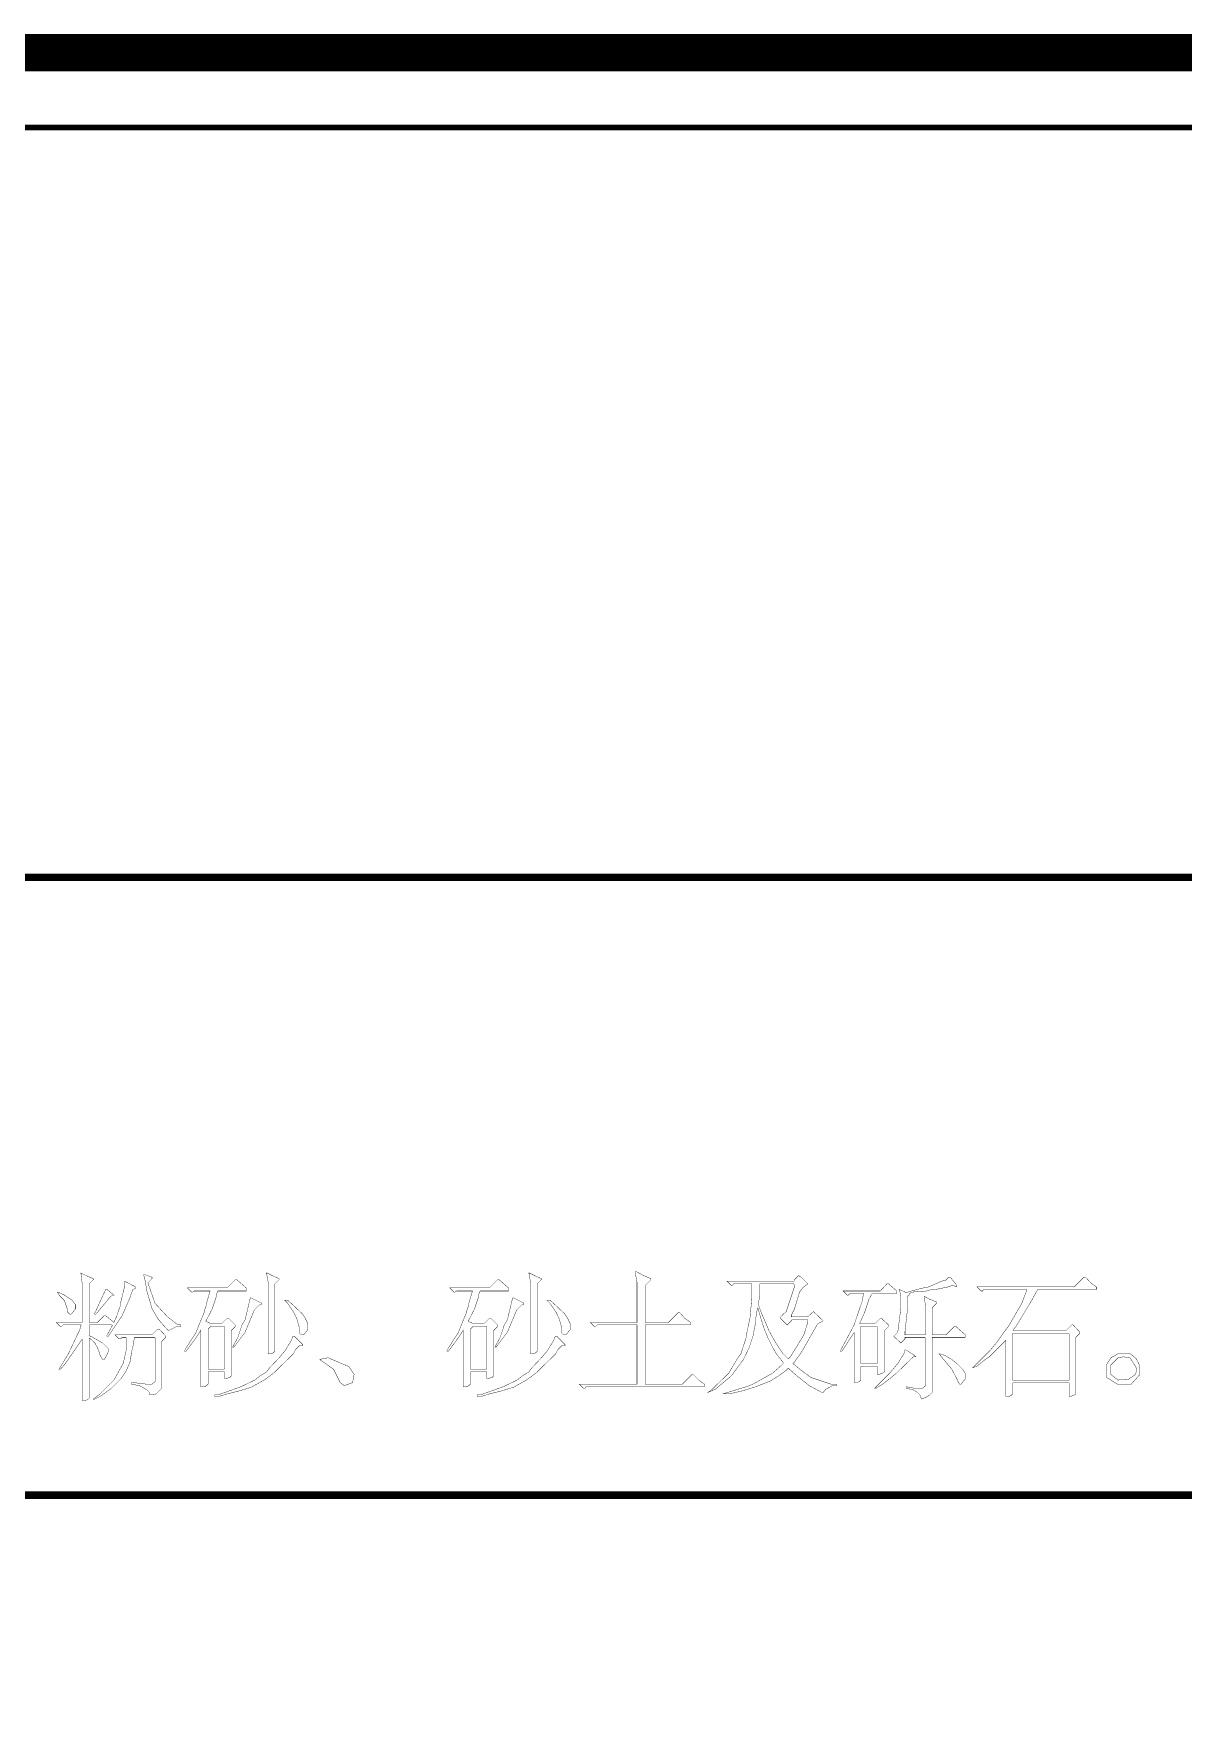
# Model space of a CAD drawing. Extents: x 94 to 452, y -72 to 1042.
# Drawn here: x 235.05 to 265.71, y 972.29 to 1017.51 of the extents above; entities that cross this region are included whole.
import ezdxf

# ---------------------------------------------------------------- set-up
doc = ezdxf.new("R2010")
doc.units = 0
doc.header["$MEASUREMENT"] = 0
doc.layers.add('TREE_LAYER', color=7, linetype='Continuous')

msp = doc.modelspace()

# ---------------------------------------------------------------- linework, layer by layer
at = {"layer": 'TREE_LAYER'}
for points, const_width, elevation in [([(94.22612, 93.001716), (94.22612, 848.485862), (94.22612, 908.832322), (94.22612, 995.005583), (94.22612, 1005.005583), (94.22612, 1017.005583), (126.22612, 1017.005583), (146.22612, 1017.005583), (186.22612, 1017.005583), (191.22612, 1017.005583), (206.22612, 1017.005583), (211.22612, 1017.005583), (221.22612, 1017.005583), (399.22612, 1017.005583), (409.22612, 1017.005583), (451.22612, 1017.005583), (451.22612, 995.005583), (451.22612, 11.113007)], 1, 2891.008799), ([(399.22612, 1015.005583), (221.22612, 1015.005583), (221.22612, 1015.005583), (211.22612, 1015.005583), (211.22612, 1015.005583), (206.22612, 1015.005583), (206.22612, 1015.005583), (191.22612, 1015.005583), (191.22612, 1015.005583), (186.22612, 1015.005583), (186.22612, 1015.005583), (146.22612, 1015.005583), (146.22612, 1015.005583), (126.22612, 1015.005583), (126.22612, 1015.005583), (96.22612, 1015.005583), (96.22612, 1015.005583), (96.22612, 1005.005583), (96.22612, 1005.005583), (96.22612, 995.005583), (96.22612, 995.005583), (96.22612, 908.832322), (96.22612, 908.832322), (96.22612, 848.485862)], 0.15, 2875.008799), ([(221.22612, 995.005583), (399.22612, 995.005583)], 0.2, 178), ([(236.302276, 984.451648), (236.302276, 984.451648), (236.302276, 984.424197), (236.329727, 984.204589), (236.329727, 983.134), (236.329727, 983.134), (235.643452, 983.134), (235.753256, 983.024197), (235.780707, 983.024197), (235.821884, 983.065373), (236.302276, 983.065373), (236.302276, 983.051648), (236.261099, 982.914393), (236.192472, 982.777138), (235.959139, 982.28302), (235.71208, 981.884981), (235.753256, 981.884981), (235.86306, 982.00851), (236.027766, 982.241844), (236.329727, 982.681059), (236.329727, 982.681059), (236.329727, 981.047726), (236.41208, 981.047726), (236.480707, 981.075177), (236.521884, 981.116353), (236.521884, 982.722236), (236.521884, 982.722236), (236.672864, 982.584981), (236.768943, 982.406549), (236.810119, 982.255569), (236.878747, 982.145765), (236.919923, 982.145765), (236.933648, 982.159491), (236.98855, 982.255569), (237.029727, 982.351648), (237.029727, 982.434), (236.878747, 982.584981), (236.590511, 982.749687), (236.56306, 982.763412), (236.521884, 982.777138), (236.521884, 983.051648), (236.521884, 983.065373), (237.125805, 983.065373), (237.139531, 983.051648), (236.98855, 982.777138), (236.98855, 982.763412), (237.029727, 982.763412), (237.400315, 983.312432), (237.619923, 983.820275), (237.619923, 983.834), (237.68855, 984.012432), (237.757178, 984.039883), (237.757178, 984.081059), (237.468943, 984.23204), (237.468943, 984.10851), (237.359139, 983.655569), (237.359139, 983.600667), (237.249335, 983.284981), (237.180707, 983.134), (236.961099, 983.312432), (236.919923, 983.312432), (236.741492, 983.134), (236.521884, 983.134), (236.521884, 983.134), (236.521884, 984.163412), (236.631688, 984.273216), (236.631688, 984.300667), (236.439531, 984.38302), (236.302276, 984.451648), (236.302276, 984.451648)], 0.01, 107), ([(241.270903, 984.451648), (241.257178, 984.451648), (241.257178, 984.424197), (241.298354, 984.204589), (241.298354, 982.296746), (241.366982, 982.296746), (241.435609, 982.324197), (241.476786, 982.365373), (241.476786, 984.163412), (241.58659, 984.273216), (241.58659, 984.300667), (241.408158, 984.38302), (241.270903, 984.451648), (241.270903, 984.451648)], 0.01, 107), ([(248.270903, 984.451648), (248.257178, 984.451648), (248.257178, 984.424197), (248.298354, 984.204589), (248.298354, 982.296746), (248.366982, 982.296746), (248.435609, 982.324197), (248.476786, 982.365373), (248.476786, 984.163412), (248.58659, 984.273216), (248.58659, 984.300667), (248.408158, 984.38302), (248.270903, 984.451648), (248.270903, 984.451648)], 0.01, 107), ([(251.11208, 984.492824), (251.098354, 984.492824), (251.098354, 984.424197), (251.139531, 984.204589), (251.139531, 983.134), (251.139531, 983.134), (249.890511, 983.134), (250.000315, 983.024197), (250.041492, 983.024197), (250.082668, 983.065373), (251.139531, 983.065373), (251.139531, 983.051648), (251.139531, 981.486942), (251.139531, 981.486942), (249.602276, 981.486942), (249.71208, 981.377138), (249.753256, 981.377138), (249.780707, 981.418314), (252.93757, 981.418314), (252.93757, 981.486942), (252.78659, 981.596746), (252.635609, 981.747726), (252.608158, 981.747726), (252.347374, 981.486942), (251.359139, 981.486942), (251.359139, 981.486942), (251.359139, 983.051648), (251.359139, 983.065373), (252.566982, 983.065373), (252.566982, 983.134), (252.416001, 983.243804), (252.278747, 983.394785), (252.23757, 983.394785), (251.976786, 983.134), (251.359139, 983.134), (251.359139, 983.134), (251.359139, 984.122236), (251.510119, 984.273216), (251.510119, 984.300667), (251.317962, 984.38302), (251.11208, 984.492824), (251.11208, 984.492824)], 0.01, 107), ([(237.002276, 984.012432), (236.961099, 984.012432), (236.659139, 983.353608), (236.700315, 983.353608), (237.098354, 983.834), (237.180707, 983.861451), (237.002276, 984.012432), (237.002276, 984.012432)], 0.01, 107), ([(237.990511, 984.410471), (237.976786, 984.410471), (237.976786, 984.396746), (238.017962, 984.23204), (238.059139, 983.971255), (238.100315, 983.834), (238.196394, 983.504589), (238.347374, 983.243804), (238.457178, 983.106549), (238.635609, 982.914393), (238.855217, 983.024197), (238.965021, 983.024197), (238.965021, 983.065373), (238.855217, 983.092824), (238.608158, 983.284981), (238.278747, 983.641844), (238.08659, 984.190863), (238.196394, 984.300667), (238.196394, 984.341844), (237.990511, 984.410471), (237.990511, 984.410471)], 0.01, 107), ([(240.461099, 984.273216), (240.419923, 984.273216), (240.200315, 984.053608), (239.143452, 984.053608), (239.253256, 983.943804), (239.280707, 983.943804), (239.321884, 983.971255), (239.747374, 983.971255), (239.747374, 983.971255), (239.651296, 983.641844), (239.651296, 983.600667), (239.610119, 983.490863), (239.582668, 983.381059), (239.472864, 983.120275), (239.36306, 982.845765), (239.102276, 982.447726), (239.061099, 982.365373), (239.061099, 982.365373), (239.102276, 982.365373), (239.116001, 982.379099), (239.390511, 982.749687), (239.500315, 982.928118), (239.500315, 982.928118), (239.500315, 981.418314), (239.596394, 981.418314), (239.651296, 981.445765), (239.692472, 981.486942), (239.692472, 981.816353), (239.692472, 981.816353), (240.117962, 981.816353), (240.131688, 981.816353), (240.131688, 981.637922), (240.172864, 981.637922), (240.268943, 981.665373), (240.310119, 981.706549), (240.310119, 982.914393), (240.419923, 983.024197), (240.419923, 983.065373), (240.241492, 983.243804), (240.200315, 983.243804), (240.049335, 983.092824), (239.78855, 983.092824), (239.63757, 983.161451), (239.63757, 983.175177), (239.802276, 983.490863), (239.91208, 983.820275), (239.91208, 983.875177), (239.953256, 983.971255), (240.708158, 983.971255), (240.708158, 984.053608), (240.461099, 984.273216), (240.461099, 984.273216)], 0.01, 107), ([(247.461099, 984.273216), (247.419923, 984.273216), (247.200315, 984.053608), (246.143452, 984.053608), (246.253256, 983.943804), (246.280707, 983.943804), (246.321884, 983.971255), (246.747374, 983.971255), (246.747374, 983.971255), (246.651296, 983.641844), (246.651296, 983.600667), (246.610119, 983.490863), (246.582668, 983.381059), (246.472864, 983.120275), (246.36306, 982.845765), (246.102276, 982.447726), (246.061099, 982.365373), (246.061099, 982.365373), (246.102276, 982.365373), (246.116001, 982.379099), (246.390511, 982.749687), (246.500315, 982.928118), (246.500315, 982.928118), (246.500315, 981.418314), (246.596394, 981.418314), (246.651296, 981.445765), (246.692472, 981.486942), (246.692472, 981.816353), (246.692472, 981.816353), (247.117962, 981.816353), (247.131688, 981.816353), (247.131688, 981.637922), (247.172864, 981.637922), (247.268943, 981.665373), (247.310119, 981.706549), (247.310119, 982.914393), (247.419923, 983.024197), (247.419923, 983.065373), (247.241492, 983.243804), (247.200315, 983.243804), (247.049335, 983.092824), (246.78855, 983.092824), (246.63757, 983.161451), (246.63757, 983.175177), (246.802276, 983.490863), (246.91208, 983.820275), (246.91208, 983.875177), (246.953256, 983.971255), (247.708158, 983.971255), (247.708158, 984.053608), (247.461099, 984.273216), (247.461099, 984.273216)], 0.01, 107), ([(255.449335, 984.38302), (255.339531, 984.273216), (255.325805, 984.23204), (253.541492, 984.23204), (253.651296, 984.122236), (253.692472, 984.122236), (253.719923, 984.163412), (254.200315, 984.163412), (254.200315, 984.149687), (254.200315, 983.765373), (254.159139, 983.284981), (254.049335, 982.749687), (254.049335, 982.722236), (253.91208, 982.296746), (253.829727, 982.186942), (253.582668, 981.775177), (253.129727, 981.335961), (253.033648, 981.267334), (253.198354, 981.335961), (253.225805, 981.349687), (253.63757, 981.692824), (253.665021, 981.720275), (253.980707, 982.145765), (254.131688, 982.461451), (254.241492, 982.790863), (254.268943, 982.969295), (254.310119, 983.147726), (254.310119, 983.25753), (254.351296, 983.504589), (254.365021, 983.518314), (254.419923, 983.326157), (254.529727, 982.969295), (254.639531, 982.70851), (254.76306, 982.461451), (254.859139, 982.296746), (255.051296, 982.049687), (254.982668, 981.981059), (254.749335, 981.775177), (254.255217, 981.500667), (254.06306, 981.418314), (254.008158, 981.404589), (253.472864, 981.239883), (253.431688, 981.226157), (253.596394, 981.226157), (253.953256, 981.30851), (254.310119, 981.418314), (254.694433, 981.569295), (254.872864, 981.679099), (255.106198, 981.843804), (255.174825, 981.912432), (255.408158, 981.706549), (255.73757, 981.445765), (256.066982, 981.267334), (256.108158, 981.267334), (256.176786, 981.349687), (256.355217, 981.445765), (256.465021, 981.445765), (256.465021, 981.486942), (256.314041, 981.486942), (255.778747, 981.665373), (255.517962, 981.85753), (255.298354, 982.035961), (255.339531, 982.077138), (255.517962, 982.324197), (255.957178, 983.092824), (256.108158, 983.175177), (255.847374, 983.422236), (255.696394, 983.284981), (255.270903, 983.284981), (255.257178, 983.284981), (255.257178, 983.326157), (255.339531, 983.490863), (255.476786, 983.943804), (255.559139, 984.053608), (255.696394, 984.163412), (255.517962, 984.341844), (255.449335, 984.38302), (255.449335, 984.38302)], 0.01, 107), ([(254.419923, 984.149687), (254.419923, 984.163412), (255.325805, 984.163412), (255.339531, 984.081059), (255.119923, 983.422236), (254.968943, 983.284981), (254.968943, 983.243804), (255.147374, 983.065373), (255.257178, 983.175177), (255.270903, 983.202628), (255.696394, 983.202628), (255.696394, 983.202628), (255.696394, 983.134), (255.58659, 982.790863), (255.366982, 982.434), (255.229727, 982.214393), (255.174825, 982.159491), (255.03757, 982.296746), (254.859139, 982.55753), (254.666982, 982.900667), (254.461099, 983.381059), (254.378747, 983.600667), (254.378747, 983.641844), (254.419923, 983.875177), (254.419923, 984.149687), (254.419923, 984.149687)], 0.01, 107), ([(257.851296, 984.163412), (257.810119, 984.163412), (257.631688, 983.971255), (256.643452, 983.971255), (256.753256, 983.861451), (256.780707, 983.861451), (256.821884, 983.902628), (257.178747, 983.902628), (257.192472, 983.902628), (257.151296, 983.765373), (257.151296, 983.710471), (256.931688, 983.065373), (256.670903, 982.571255), (256.561099, 982.365373), (256.561099, 982.365373), (256.602276, 982.365373), (256.616001, 982.379099), (256.821884, 982.694785), (256.931688, 982.859491), (256.931688, 982.859491), (256.931688, 981.528118), (257.014041, 981.528118), (257.068943, 981.555569), (257.110119, 981.596746), (257.110119, 981.953608), (257.123845, 981.967334), (257.549335, 981.967334), (257.549335, 981.953608), (257.549335, 981.747726), (257.590511, 981.747726), (257.68659, 981.775177), (257.741492, 981.816353), (257.741492, 982.914393), (257.851296, 983.024197), (257.851296, 983.065373), (257.659139, 983.243804), (257.631688, 983.243804), (257.480707, 983.092824), (257.082668, 983.092824), (257.082668, 983.106549), (257.219923, 983.422236), (257.329727, 983.751648), (257.41208, 983.902628), (258.070903, 983.902628), (258.070903, 983.971255), (257.851296, 984.163412), (257.851296, 984.163412)], 0.01, 107), ([(259.498354, 984.341844), (259.457178, 984.341844), (259.374825, 984.259491), (259.265021, 984.23204), (258.921884, 984.081059), (258.716001, 984.039883), (258.317962, 983.930079), (258.139531, 984.012432), (258.180707, 983.834), (258.180707, 983.518314), (258.098354, 982.873216), (257.98855, 982.763412), (258.180707, 982.584981), (258.290511, 982.694785), (258.290511, 982.735961), (258.825805, 982.735961), (258.839531, 982.722236), (258.839531, 981.445765), (258.757178, 981.377138), (258.551296, 981.377138), (258.317962, 981.418314), (258.317962, 981.377138), (258.510119, 981.335961), (258.619923, 981.267334), (258.68855, 981.198706), (258.729727, 981.088902), (258.839531, 981.130079), (258.935609, 981.184981), (259.017962, 981.267334), (259.017962, 982.722236), (259.017962, 982.735961), (259.896394, 982.735961), (259.896394, 982.804589), (259.649335, 983.024197), (259.608158, 983.024197), (259.38855, 982.804589), (259.017962, 982.804589), (259.017962, 982.804589), (259.017962, 983.53204), (259.127766, 983.641844), (259.127766, 983.68302), (258.949335, 983.751648), (258.798354, 983.834), (258.798354, 983.834), (258.798354, 983.806549), (258.839531, 983.586942), (258.839531, 982.804589), (258.825805, 982.804589), (258.290511, 982.804589), (258.290511, 982.900667), (258.359139, 983.504589), (258.359139, 983.834), (258.400315, 983.861451), (258.400315, 983.902628), (258.400315, 983.902628), (258.496394, 983.943804), (258.853256, 983.971255), (258.949335, 983.998706), (259.100315, 984.012432), (259.443452, 984.081059), (259.566982, 984.122236), (259.676786, 984.081059), (259.676786, 984.122236), (259.66306, 984.135961), (259.498354, 984.341844), (259.498354, 984.341844)], 0.01, 107), ([(263.108158, 984.341844), (263.066982, 984.341844), (262.806198, 984.081059), (260.21208, 984.081059), (260.321884, 983.971255), (260.36306, 983.971255), (260.390511, 984.012432), (261.543452, 984.012432), (261.543452, 983.998706), (261.406198, 983.641844), (261.049335, 983.024197), (260.939531, 982.886942), (260.761099, 982.626157), (260.541492, 982.365373), (260.102276, 981.926157), (260.21208, 981.967334), (260.431688, 982.145765), (260.541492, 982.214393), (260.980707, 982.653608), (260.980707, 982.653608), (260.980707, 981.15753), (261.06306, 981.15753), (261.117962, 981.184981), (261.159139, 981.226157), (261.159139, 981.514393), (261.172864, 981.528118), (262.655217, 981.528118), (262.668943, 981.514393), (262.668943, 981.15753), (262.710119, 981.15753), (262.806198, 981.198706), (262.847374, 981.226157), (262.847374, 982.735961), (262.957178, 982.845765), (262.957178, 982.873216), (262.778747, 983.065373), (262.73757, 983.065373), (262.58659, 982.914393), (261.18659, 982.914393), (261.172864, 982.928118), (261.268943, 983.051648), (261.598354, 983.600667), (261.625805, 983.641844), (261.831688, 984.012432), (263.396394, 984.012432), (263.396394, 984.081059), (263.245413, 984.190863), (263.108158, 984.341844), (263.108158, 984.341844)], 0.01, 107), ([(235.684629, 983.943804), (235.670903, 983.943804), (235.739531, 983.834), (235.86306, 983.710471), (235.931688, 983.504589), (235.931688, 983.422236), (236.000315, 983.353608), (236.041492, 983.353608), (236.151296, 983.490863), (236.151296, 983.614393), (236.068943, 983.724197), (235.86306, 983.861451), (235.684629, 983.943804), (235.684629, 983.943804)], 0.01, 107), ([(240.831688, 983.792824), (240.817962, 983.779099), (240.680707, 983.202628), (240.598354, 983.065373), (240.48855, 982.735961), (240.392472, 982.55753), (240.351296, 982.475177), (240.378747, 982.475177), (240.392472, 982.488902), (240.680707, 982.873216), (240.927766, 983.463412), (241.078747, 983.614393), (241.119923, 983.614393), (241.106198, 983.655569), (240.831688, 983.792824), (240.831688, 983.792824)], 0.01, 107), ([(241.819923, 983.724197), (241.73757, 983.724197), (241.819923, 983.641844), (241.984629, 983.394785), (241.998354, 983.367334), (242.066982, 983.216353), (242.135609, 982.969295), (242.135609, 982.845765), (242.176786, 982.804589), (242.245413, 982.804589), (242.355217, 982.941844), (242.355217, 983.106549), (242.28659, 983.243804), (242.217962, 983.353608), (241.970903, 983.586942), (241.819923, 983.724197), (241.819923, 983.724197)], 0.01, 107), ([(247.831688, 983.792824), (247.817962, 983.779099), (247.680707, 983.202628), (247.598354, 983.065373), (247.48855, 982.735961), (247.392472, 982.55753), (247.351296, 982.475177), (247.378747, 982.475177), (247.392472, 982.488902), (247.680707, 982.873216), (247.927766, 983.463412), (248.078747, 983.614393), (248.119923, 983.614393), (248.106198, 983.655569), (247.831688, 983.792824), (247.831688, 983.792824)], 0.01, 107), ([(248.819923, 983.724197), (248.73757, 983.724197), (248.819923, 983.641844), (248.984629, 983.394785), (248.998354, 983.367334), (249.066982, 983.216353), (249.135609, 982.969295), (249.135609, 982.845765), (249.176786, 982.804589), (249.245413, 982.804589), (249.355217, 982.941844), (249.355217, 983.106549), (249.28659, 983.243804), (249.217962, 983.353608), (248.970903, 983.586942), (248.819923, 983.724197), (248.819923, 983.724197)], 0.01, 107), ([(238.38855, 982.955569), (238.347374, 982.955569), (238.196394, 982.804589), (237.208158, 982.804589), (237.317962, 982.694785), (237.359139, 982.694785), (237.400315, 982.735961), (237.496394, 982.735961), (237.510119, 982.722236), (237.510119, 982.392824), (237.427766, 982.035961), (237.180707, 981.596746), (236.796394, 981.212432), (236.631688, 981.088902), (236.672864, 981.088902), (236.810119, 981.15753), (237.098354, 981.363412), (237.372864, 981.637922), (237.510119, 981.843804), (237.619923, 982.104589), (237.647374, 982.324197), (237.68855, 982.488902), (237.702276, 982.584981), (237.729727, 982.735961), (238.265021, 982.735961), (238.278747, 982.722236), (238.278747, 981.555569), (238.196394, 981.486942), (238.045413, 981.486942), (237.702276, 981.528118), (237.647374, 981.528118), (237.647374, 981.486942), (237.866982, 981.445765), (238.059139, 981.335961), (238.127766, 981.267334), (238.127766, 981.198706), (238.210119, 981.198706), (238.306198, 981.226157), (238.457178, 981.377138), (238.457178, 982.626157), (238.566982, 982.735961), (238.566982, 982.763412), (238.38855, 982.955569), (238.38855, 982.955569)], 0.01, 107), ([(239.761099, 983.024197), (239.761099, 983.024197), (240.117962, 983.024197), (240.131688, 983.024197), (240.131688, 981.898706), (240.117962, 981.884981), (239.692472, 981.884981), (239.692472, 981.898706), (239.692472, 982.955569), (239.761099, 983.024197), (239.761099, 983.024197)], 0.01, 107), ([(241.998354, 982.763412), (241.957178, 982.763412), (241.916001, 982.653608), (241.73757, 982.365373), (241.58659, 982.186942), (241.325805, 981.912432), (241.257178, 981.816353), (241.078747, 981.706549), (240.941492, 981.596746), (240.570903, 981.418314), (239.953256, 981.198706), (239.870903, 981.198706), (239.870903, 981.15753), (239.980707, 981.15753), (240.200315, 981.226157), (240.529727, 981.30851), (240.845413, 981.404589), (241.18855, 981.596746), (241.435609, 981.775177), (241.970903, 982.296746), (242.025805, 982.406549), (242.135609, 982.516353), (242.217962, 982.516353), (242.217962, 982.543804), (241.998354, 982.763412), (241.998354, 982.763412)], 0.01, 107), ([(246.761099, 983.024197), (246.761099, 983.024197), (247.117962, 983.024197), (247.131688, 983.024197), (247.131688, 981.898706), (247.117962, 981.884981), (246.692472, 981.884981), (246.692472, 981.898706), (246.692472, 982.955569), (246.761099, 983.024197), (246.761099, 983.024197)], 0.01, 107), ([(248.998354, 982.763412), (248.957178, 982.763412), (248.916001, 982.653608), (248.73757, 982.365373), (248.58659, 982.186942), (248.325805, 981.912432), (248.257178, 981.816353), (248.078747, 981.706549), (247.941492, 981.596746), (247.570903, 981.418314), (246.953256, 981.198706), (246.870903, 981.198706), (246.870903, 981.15753), (246.980707, 981.15753), (247.200315, 981.226157), (247.529727, 981.30851), (247.845413, 981.404589), (248.18855, 981.596746), (248.435609, 981.775177), (248.970903, 982.296746), (249.025805, 982.406549), (249.135609, 982.516353), (249.217962, 982.516353), (249.217962, 982.543804), (248.998354, 982.763412), (248.998354, 982.763412)], 0.01, 107), ([(257.110119, 983.024197), (257.123845, 983.024197), (257.549335, 983.024197), (257.549335, 983.024197), (257.549335, 982.035961), (257.549335, 982.035961), (257.123845, 982.035961), (257.110119, 982.035961), (257.110119, 983.024197), (257.110119, 983.024197)], 0.01, 107), ([(261.159139, 982.83204), (261.172864, 982.845765), (262.655217, 982.845765), (262.668943, 982.83204), (262.668943, 981.596746), (262.655217, 981.596746), (261.172864, 981.596746), (261.159139, 981.596746), (261.159139, 982.83204), (261.159139, 982.83204)], 0.01, 107), ([(242.904237, 982.186942), (242.876786, 982.186942), (242.670903, 982.145765), (243.041492, 981.884981), (243.219923, 981.528118), (243.329727, 981.445765), (243.549335, 981.528118), (243.590511, 981.747726), (243.453256, 981.953608), (242.904237, 982.186942), (242.904237, 982.186942)], 0.01, 107), ([(258.290511, 982.406549), (258.290511, 982.406549), (258.276786, 982.324197), (258.098354, 982.035961), (257.878747, 981.775177), (257.480707, 981.377138), (257.521884, 981.377138), (257.535609, 981.390863), (257.714041, 981.500667), (257.906198, 981.651648), (258.057178, 981.775177), (258.510119, 982.214393), (258.578747, 982.214393), (258.523845, 982.269295), (258.372864, 982.365373), (258.290511, 982.406549), (258.290511, 982.406549)], 0.01, 107), ([(259.210119, 982.296746), (259.196394, 982.296746), (259.539531, 981.884981), (259.676786, 981.624197), (259.717962, 981.528118), (259.745413, 981.486942), (259.78659, 981.486942), (259.896394, 981.624197), (259.896394, 981.775177), (259.827766, 981.884981), (259.690511, 982.022236), (259.539531, 982.145765), (259.347374, 982.255569), (259.210119, 982.296746), (259.210119, 982.296746)], 0.01, 107), ([(264.302276, 982.296746), (263.972864, 982.296746), (263.780707, 982.186942), (263.670903, 982.00851), (263.670903, 981.665373), (263.959139, 981.486942), (264.329727, 981.486942), (264.549335, 981.734), (264.549335, 981.994785), (264.453256, 982.173216), (264.302276, 982.296746), (264.302276, 982.296746)], 0.01, 107), ([(264.110119, 982.214393), (264.123845, 982.214393), (264.302276, 982.186942), (264.480707, 981.884981), (264.439531, 981.747726), (264.247374, 981.610471), (263.972864, 981.596746), (263.780707, 981.747726), (263.780707, 981.994785), (263.972864, 982.186942), (264.027766, 982.200667), (264.110119, 982.214393), (264.110119, 982.214393)], 0.01, 107), ([(221.22612, 978.527106), (399.22612, 978.527106)], 0.2, 178)]:
    msp.add_lwpolyline(points, dxfattribs=dict(at, const_width=const_width, elevation=elevation))

doc.saveas('drawing.dxf')
